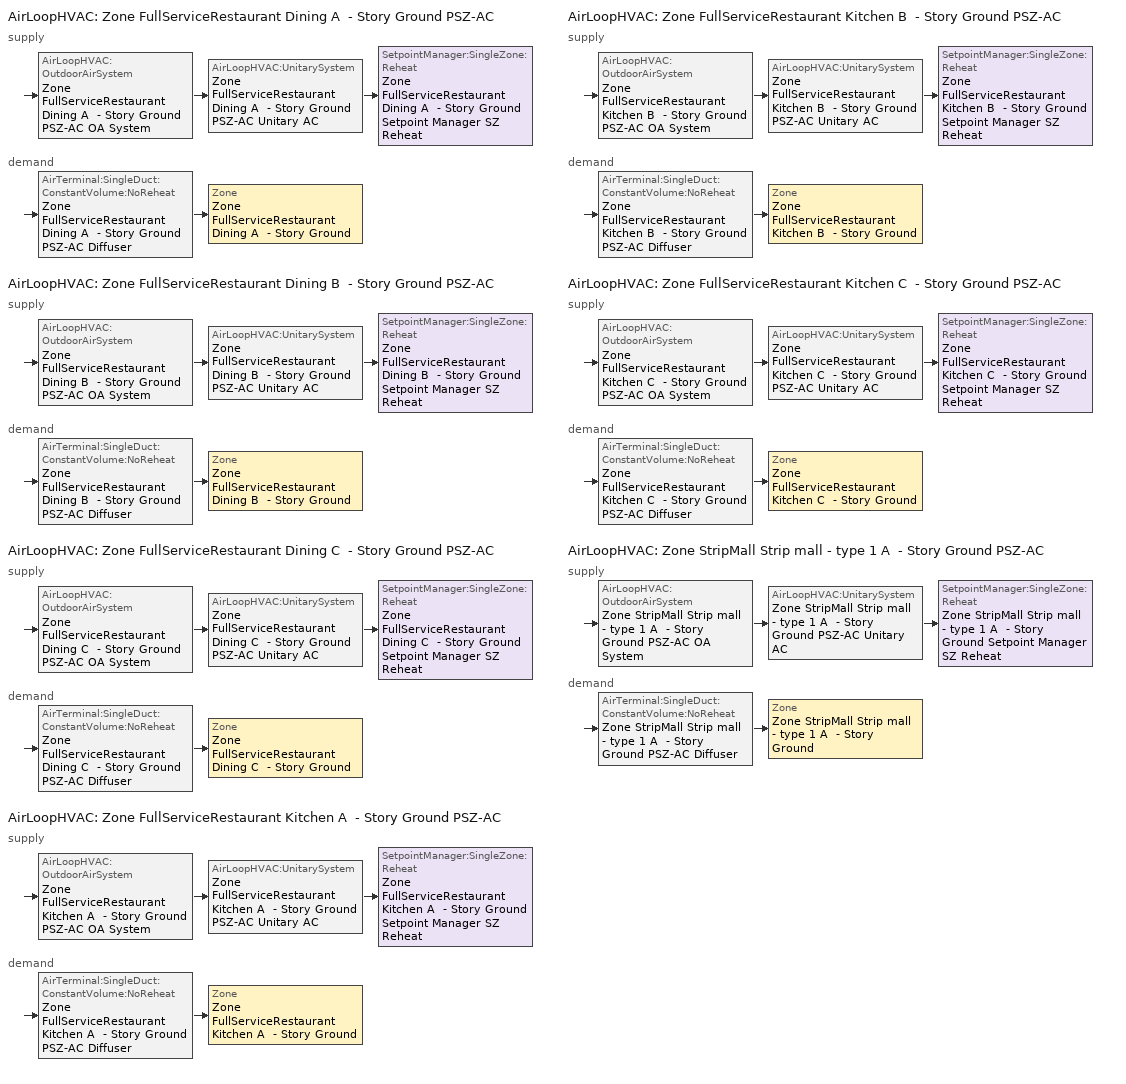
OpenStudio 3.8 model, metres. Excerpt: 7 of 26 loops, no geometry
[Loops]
AirLoopHVAC 'Zone FullServiceRestaurant Dining A  - Story Ground PSZ-AC'
 supply: AirLoopHVAC:OutdoorAirSystem 'Zone FullServiceRestaurant Dining A  - Story Ground PSZ-AC OA System' > AirLoopHVAC:UnitarySystem 'Zone FullServiceRestaurant Dining A  - Story Ground PSZ-AC Unitary AC' > SetpointManager:SingleZone:Reheat 'Zone FullServiceRestaurant Dining A  - Story Ground Setpoint Manager SZ Reheat'
 demand: AirTerminal:SingleDuct:ConstantVolume:NoReheat 'Zone FullServiceRestaurant Dining A  - Story Ground PSZ-AC Diffuser' > Zone 'Zone FullServiceRestaurant Dining A  - Story Ground'
AirLoopHVAC 'Zone FullServiceRestaurant Dining B  - Story Ground PSZ-AC'
 supply: AirLoopHVAC:OutdoorAirSystem 'Zone FullServiceRestaurant Dining B  - Story Ground PSZ-AC OA System' > AirLoopHVAC:UnitarySystem 'Zone FullServiceRestaurant Dining B  - Story Ground PSZ-AC Unitary AC' > SetpointManager:SingleZone:Reheat 'Zone FullServiceRestaurant Dining B  - Story Ground Setpoint Manager SZ Reheat'
 demand: AirTerminal:SingleDuct:ConstantVolume:NoReheat 'Zone FullServiceRestaurant Dining B  - Story Ground PSZ-AC Diffuser' > Zone 'Zone FullServiceRestaurant Dining B  - Story Ground'
AirLoopHVAC 'Zone FullServiceRestaurant Dining C  - Story Ground PSZ-AC'
 supply: AirLoopHVAC:OutdoorAirSystem 'Zone FullServiceRestaurant Dining C  - Story Ground PSZ-AC OA System' > AirLoopHVAC:UnitarySystem 'Zone FullServiceRestaurant Dining C  - Story Ground PSZ-AC Unitary AC' > SetpointManager:SingleZone:Reheat 'Zone FullServiceRestaurant Dining C  - Story Ground Setpoint Manager SZ Reheat'
 demand: AirTerminal:SingleDuct:ConstantVolume:NoReheat 'Zone FullServiceRestaurant Dining C  - Story Ground PSZ-AC Diffuser' > Zone 'Zone FullServiceRestaurant Dining C  - Story Ground'
AirLoopHVAC 'Zone FullServiceRestaurant Kitchen A  - Story Ground PSZ-AC'
 supply: AirLoopHVAC:OutdoorAirSystem 'Zone FullServiceRestaurant Kitchen A  - Story Ground PSZ-AC OA System' > AirLoopHVAC:UnitarySystem 'Zone FullServiceRestaurant Kitchen A  - Story Ground PSZ-AC Unitary AC' > SetpointManager:SingleZone:Reheat 'Zone FullServiceRestaurant Kitchen A  - Story Ground Setpoint Manager SZ Reheat'
 demand: AirTerminal:SingleDuct:ConstantVolume:NoReheat 'Zone FullServiceRestaurant Kitchen A  - Story Ground PSZ-AC Diffuser' > Zone 'Zone FullServiceRestaurant Kitchen A  - Story Ground'
AirLoopHVAC 'Zone FullServiceRestaurant Kitchen B  - Story Ground PSZ-AC'
 supply: AirLoopHVAC:OutdoorAirSystem 'Zone FullServiceRestaurant Kitchen B  - Story Ground PSZ-AC OA System' > AirLoopHVAC:UnitarySystem 'Zone FullServiceRestaurant Kitchen B  - Story Ground PSZ-AC Unitary AC' > SetpointManager:SingleZone:Reheat 'Zone FullServiceRestaurant Kitchen B  - Story Ground Setpoint Manager SZ Reheat'
 demand: AirTerminal:SingleDuct:ConstantVolume:NoReheat 'Zone FullServiceRestaurant Kitchen B  - Story Ground PSZ-AC Diffuser' > Zone 'Zone FullServiceRestaurant Kitchen B  - Story Ground'
AirLoopHVAC 'Zone FullServiceRestaurant Kitchen C  - Story Ground PSZ-AC'
 supply: AirLoopHVAC:OutdoorAirSystem 'Zone FullServiceRestaurant Kitchen C  - Story Ground PSZ-AC OA System' > AirLoopHVAC:UnitarySystem 'Zone FullServiceRestaurant Kitchen C  - Story Ground PSZ-AC Unitary AC' > SetpointManager:SingleZone:Reheat 'Zone FullServiceRestaurant Kitchen C  - Story Ground Setpoint Manager SZ Reheat'
 demand: AirTerminal:SingleDuct:ConstantVolume:NoReheat 'Zone FullServiceRestaurant Kitchen C  - Story Ground PSZ-AC Diffuser' > Zone 'Zone FullServiceRestaurant Kitchen C  - Story Ground'
AirLoopHVAC 'Zone StripMall Strip mall - type 1 A  - Story Ground PSZ-AC'
 supply: AirLoopHVAC:OutdoorAirSystem 'Zone StripMall Strip mall - type 1 A  - Story Ground PSZ-AC OA System' > AirLoopHVAC:UnitarySystem 'Zone StripMall Strip mall - type 1 A  - Story Ground PSZ-AC Unitary AC' > SetpointManager:SingleZone:Reheat 'Zone StripMall Strip mall - type 1 A  - Story Ground Setpoint Manager SZ Reheat'
 demand: AirTerminal:SingleDuct:ConstantVolume:NoReheat 'Zone StripMall Strip mall - type 1 A  - Story Ground PSZ-AC Diffuser' > Zone 'Zone StripMall Strip mall - type 1 A  - Story Ground'
[Sizing:Zone] Zone Cooling Design Supply Air Temperature Input Method=SupplyAirTemperature; Zone Cooling Design Supply Air Temperature {C}=12.7778; Zone Cooling Design Supply Air Temperature Difference {deltaC}=11.11; Zone Heating Design Supply Air Temperature Input Method=SupplyAirTemperature; Zone Heating Design Supply Air Temperature {C}=50; Zone Heating Design Supply Air Temperature Difference {deltaC}=11.11; Zone Cooling Design Supply Air Humidity Ratio {kg-H2O/kg-air}=0.0085; Zone Heating Design Supply Air Humidity Ratio {kg-H2O/kg-air}=0.008; Cooling Design Air Flow Method=DesignDay; Heating Design Air Flow Method=DesignDay; Account for Dedicated Outdoor Air System=No; Dedicated Outdoor Air System Control Strategy=NeutralSupplyAir; Dedicated Outdoor Air Low Setpoint Temperature for Design {C}=autosize; Dedicated Outdoor Air High Setpoint Temperature for Design {C}=autosize; Zone Load Sizing Method=Sensible Load Only No Latent Load; Zone Latent Cooling Design Supply Air Humidity Ratio Input Method=HumidityRatioDifference; Zone Cooling Design Supply Air Humidity Ratio Difference {kgWater/kgDryAir}=0.005; Zone Latent Heating Design Supply Air Humidity Ratio Input Method=HumidityRatioDifference; Zone Humidification Design Supply Air Humidity Ratio Difference {kgWater/kgDryAir}=0.005
Zone FullServiceRestaurant Kitchen A  - Story Ground; Zone FullServiceRestaurant Kitchen B  - Story Ground; Zone FullServiceRestaurant Kitchen C  - Story Ground; Zone FullServiceRestaurant Dining A  - Story Ground; Zone FullServiceRestaurant Dining B  - Story Ground; Zone FullServiceRestaurant Dining C  - Story Ground; Zone StripMall Strip mall - type 1 A  - Story Ground
[Zone equipment]
Zone FullServiceRestaurant Kitchen A  - Story Ground: Zone FullServiceRestaurant Kitchen A  - Story Ground Exhaust Fan, Zone FullServiceRestaurant Kitchen A  - Story Ground PSZ-AC Diffuser
Zone FullServiceRestaurant Kitchen B  - Story Ground: Zone FullServiceRestaurant Kitchen B  - Story Ground Exhaust Fan, Zone FullServiceRestaurant Kitchen B  - Story Ground PSZ-AC Diffuser
Zone FullServiceRestaurant Kitchen C  - Story Ground: Zone FullServiceRestaurant Kitchen C  - Story Ground Exhaust Fan, Zone FullServiceRestaurant Kitchen C  - Story Ground PSZ-AC Diffuser
Zone FullServiceRestaurant Dining A  - Story Ground: Zone FullServiceRestaurant Kitchen A  - Story Ground Transfer Air Source, Zone FullServiceRestaurant Dining A  - Story Ground PSZ-AC Diffuser
Zone FullServiceRestaurant Dining B  - Story Ground: Zone FullServiceRestaurant Kitchen B  - Story Ground Transfer Air Source, Zone FullServiceRestaurant Dining B  - Story Ground PSZ-AC Diffuser
Zone FullServiceRestaurant Dining C  - Story Ground: Zone FullServiceRestaurant Kitchen C  - Story Ground Transfer Air Source, Zone FullServiceRestaurant Dining C  - Story Ground PSZ-AC Diffuser
Zone StripMall Strip mall - type 1 A  - Story Ground: Zone StripMall Strip mall - type 1 A  - Story Ground PSZ-AC Diffuser
[Fan:ZoneExhaust] Availability Schedule=RestaurantSitDown Kitchen_Exhaust_SCH; Fan Total Efficiency=0.0273754; Pressure Rise {Pa}=124.544; System Availability Manager Coupling Mode=Decoupled
Name | Maximum Flow Rate {m3/s} | Flow Fraction Schedule | Balanced Exhaust Fraction Schedule
Zone FullServiceRestaurant Kitchen A  - Story Ground Exhaust Fan; Zone FullServiceRestaurant Kitchen C  - Story Ground Exhaust Fan | 0.104714 | RestaurantSitDown Kitchen_Exhaust_SCH | RestaurantSitDown Kitchen Exhaust Fan Balanced Exhaust Fraction Schedule
Zone FullServiceRestaurant Kitchen A  - Story Ground Transfer Air Source; Zone FullServiceRestaurant Kitchen C  - Story Ground Transfer Air Source | 0.0977721
Zone FullServiceRestaurant Kitchen B  - Story Ground Exhaust Fan | 1.14242 | RestaurantSitDown Kitchen_Exhaust_SCH | RestaurantSitDown Kitchen Exhaust Fan Balanced Exhaust Fraction Schedule
Zone FullServiceRestaurant Kitchen B  - Story Ground Transfer Air Source | 1.06669
[EnergyManagementSystem:Program]
ZoneStripMallStripmalltype2BStoryGroundPSZACOptimumStartProg0: IF DaylightSavings==0 && DayOfWeek>1 && Hour==5 && OAT_2<23.9 && OAT_2>1.7; SET ZoneStripMallStripmalltype2BStoryGroundPSZACClgSch0 = 29.4; SET ZoneStripMallStripmalltype2BStoryGroundPSZACHtgSch0 = 15.6; ELSEIF DaylightSavings==0 && DayOfWeek==1 && Hour==7 && OAT_2<23.9 && OAT_2>1.7; SET ZoneStripMallStripmalltype2BStoryGroundPSZACClgSch0 = 29.4; SET ZoneStripMallStripmalltype2BStoryGroundPSZACHtgSch0 = 15.6; ELSEIF DaylightSavings==1 && DayOfWeek>1 && Hour==4 && OAT_2<23.9 && OAT_2>1.7; SET ZoneStripMallStripmalltype2BStoryGroundPSZACClgSch0 = 29.4; SET ZoneStripMallStripmalltype2BStoryGroundPSZACHtgSch0 = 15.6; ELSEIF DaylightSavings==1 && DayOfWeek==1 && Hour==6 && OAT_2<23.9 && OAT_2>1.7; SET ZoneStripMallStripmalltype2BStoryGroundPSZACClgSch0 = 29.4; SET ZoneStripMallStripmalltype2BStoryGroundPSZACHtgSch0 = 15.6; ELSE; SET ZoneStripMallStripmalltype2BStoryGroundPSZACClgSch0 = NULL; SET ZoneStripMallStripmalltype2BStoryGroundPSZACHtgSch0 = NULL; ENDIF
[AirLoopHVAC] Design Return Air Flow Fraction of Supply Air Flow=1
Name | Availability Schedule | Design Supply Air Flow Rate {m3/s}
Zone FullServiceRestaurant Dining A  - Story Ground PSZ-AC | Zone FullServiceRestaurant Dining A  - Story Ground PSZ-AC Occ Sch | 1.97392
Zone FullServiceRestaurant Dining B  - Story Ground PSZ-AC | Zone FullServiceRestaurant Dining B  - Story Ground PSZ-AC Occ Sch | 8.92711
Zone FullServiceRestaurant Dining C  - Story Ground PSZ-AC | Zone FullServiceRestaurant Dining C  - Story Ground PSZ-AC Occ Sch | 1.50777
Zone FullServiceRestaurant Kitchen A  - Story Ground PSZ-AC | Zone FullServiceRestaurant Kitchen A  - Story Ground PSZ-AC Occ Sch | 1.62762
Zone FullServiceRestaurant Kitchen B  - Story Ground PSZ-AC | Zone FullServiceRestaurant Kitchen B  - Story Ground PSZ-AC Occ Sch | 3.17138
Zone FullServiceRestaurant Kitchen C  - Story Ground PSZ-AC | Zone FullServiceRestaurant Kitchen C  - Story Ground PSZ-AC Occ Sch | 1.39937
Zone StripMall Strip mall - type 1 A  - Story Ground PSZ-AC | Zone StripMall Strip mall - type 1 A  - Story Ground PSZ-AC Occ Sch | 1.99268
[Sizing:System] Type of Load to Size On=Sensible; Central Heating Maximum System Air Flow Ratio=1; Preheat Design Temperature {C}=7.22222; Preheat Design Humidity Ratio {kg-H2O/kg-Air}=0.008; Precool Design Temperature {C}=12.7778; Precool Design Humidity Ratio {kg-H2O/kg-Air}=0.008; Central Cooling Design Supply Air Temperature {C}=12.7778; Central Heating Design Supply Air Temperature {C}=50; Sizing Option=Coincident; 100% Outdoor Air in Cooling=No; 100% Outdoor Air in Heating=No; Central Cooling Design Supply Air Humidity Ratio {kg-H2O/kg-Air}=0.0085; Central Heating Design Supply Air Humidity Ratio {kg-H2O/kg-Air}=0.008; Cooling Design Air Flow Method=DesignDay; Heating Design Air Flow Method=DesignDay; System Outdoor Air Method=ZoneSum; Zone Maximum Outdoor Air Fraction=1; Cooling Supply Air Flow Rate Per Floor Area {m3/s-m2}=0.00996765; Cooling Fraction of Autosized Cooling Supply Air Flow Rate=1; Cooling Supply Air Flow Rate Per Unit Cooling Capacity {m3/s-W}=3.94755e-05; Heating Supply Air Flow Rate Per Floor Area {m3/s-m2}=0.00996765; Heating Fraction of Autosized Heating Supply Air Flow Rate=1; Heating Fraction of Autosized Cooling Supply Air Flow Rate=1; Heating Supply Air Flow Rate Per Unit Heating Capacity {m3/s-W}=3.15882e-05; Cooling Design Capacity Method=CoolingDesignCapacity; Cooling Design Capacity Per Floor Area {W/m2}=234.7; Fraction of Autosized Cooling Design Capacity=1; Heating Design Capacity Method=HeatingDesignCapacity; Heating Design Capacity Per Floor Area {W/m2}=157; Fraction of Autosized Heating Design Capacity=1; Central Cooling Capacity Control Method=OnOff; Occupant Diversity=1
Name | Design Outdoor Air Flow Rate {m3/s} | Cooling Design Capacity {W} | Heating Design Capacity {W}
Zone FullServiceRestaurant Dining A  - Story Ground PSZ-AC | 1.97392 | 28728.39 | 47172.32
Zone FullServiceRestaurant Dining B  - Story Ground PSZ-AC | 8.92711 | 189520 | 514647
Zone FullServiceRestaurant Dining C  - Story Ground PSZ-AC | 1.50777 | 21533.36 | 47172.32
Zone FullServiceRestaurant Kitchen A  - Story Ground PSZ-AC | 1.62762 | 17891.38 | 8202.56
Zone FullServiceRestaurant Kitchen B  - Story Ground PSZ-AC | 3.17138 | 40570.29 | 67716.32
Zone FullServiceRestaurant Kitchen C  - Story Ground PSZ-AC | 1.39937 | 14702.09 | 8241.3
Zone StripMall Strip mall - type 1 A  - Story Ground PSZ-AC | 1.99268 | 23168.06 | 22720.27
[SetpointManager:SingleZone:Reheat] Minimum Supply Air Temperature {C}=12.7778; Maximum Supply Air Temperature {C}=50
Name | Control Zone | Setpoint Node or NodeList
Zone FullServiceRestaurant Dining A  - Story Ground Setpoint Manager SZ Reheat | Zone FullServiceRestaurant Dining A  - Story Ground | Zone FullServiceRestaurant Dining A  - Story Ground PSZ-AC Supply Outlet Node
Zone FullServiceRestaurant Dining B  - Story Ground Setpoint Manager SZ Reheat | Zone FullServiceRestaurant Dining B  - Story Ground | Zone FullServiceRestaurant Dining B  - Story Ground PSZ-AC Supply Outlet Node
Zone FullServiceRestaurant Dining C  - Story Ground Setpoint Manager SZ Reheat | Zone FullServiceRestaurant Dining C  - Story Ground | Zone FullServiceRestaurant Dining C  - Story Ground PSZ-AC Supply Outlet Node
Zone FullServiceRestaurant Kitchen A  - Story Ground Setpoint Manager SZ Reheat | Zone FullServiceRestaurant Kitchen A  - Story Ground | Zone FullServiceRestaurant Kitchen A  - Story Ground PSZ-AC Supply Outlet Node
Zone FullServiceRestaurant Kitchen B  - Story Ground Setpoint Manager SZ Reheat | Zone FullServiceRestaurant Kitchen B  - Story Ground | Zone FullServiceRestaurant Kitchen B  - Story Ground PSZ-AC Supply Outlet Node
Zone FullServiceRestaurant Kitchen C  - Story Ground Setpoint Manager SZ Reheat | Zone FullServiceRestaurant Kitchen C  - Story Ground | Zone FullServiceRestaurant Kitchen C  - Story Ground PSZ-AC Supply Outlet Node
Zone StripMall Strip mall - type 1 A  - Story Ground Setpoint Manager SZ Reheat | Zone StripMall Strip mall - type 1 A  - Story Ground | Zone StripMall Strip mall - type 1 A  - Story Ground PSZ-AC Supply Outlet Node
[Coil:Heating:Gas] Availability Schedule=Always On Discrete; Gas Burner Efficiency=0.8; On Cycle Parasitic Electric Load {W}=0; Off Cycle Parasitic Gas Load {W}=0
Name | Nominal Capacity {W}
Zone FullServiceRestaurant Dining A  - Story Ground PSZ-AC Gas Htg Coil 259kBtu/hr 0.8 Thermal Eff | 94714.8
Zone FullServiceRestaurant Dining B  - Story Ground PSZ-AC Gas Htg Coil 2114kBtu/hr 0.8 Thermal Eff | 592519
Zone FullServiceRestaurant Dining C  - Story Ground PSZ-AC Gas Htg Coil 224kBtu/hr 0.8 Thermal Eff | 79320.2
Zone FullServiceRestaurant Kitchen A  - Story Ground PSZ-AC Gas Htg Coil 77kBtu/hr 0.8 Thermal Eff | 57636.9
Zone FullServiceRestaurant Kitchen B  - Story Ground PSZ-AC Gas Htg Coil 595kBtu/hr 0.8 Thermal Eff | 147117
Zone FullServiceRestaurant Kitchen C  - Story Ground PSZ-AC Gas Htg Coil 64kBtu/hr 0.8 Thermal Eff | 50099.1
Zone StripMall Strip mall - type 1 A  - Story Ground PSZ-AC Gas Htg Coil 223kBtu/hr 0.8 Thermal Eff | 74890.5
[Coil:Heating:Electric] Availability Schedule=Always Off Discrete; Efficiency=1; Nominal Capacity {W}=0
Zone FullServiceRestaurant Dining A  - Story Ground PSZ-AC No Heat; Zone FullServiceRestaurant Dining B  - Story Ground PSZ-AC No Heat; Zone FullServiceRestaurant Dining C  - Story Ground PSZ-AC No Heat; Zone FullServiceRestaurant Kitchen A  - Story Ground PSZ-AC No Heat; Zone FullServiceRestaurant Kitchen B  - Story Ground PSZ-AC No Heat; Zone FullServiceRestaurant Kitchen C  - Story Ground PSZ-AC No Heat; Zone StripMall Strip mall - type 1 A  - Story Ground PSZ-AC No Heat
[Coil:Cooling:DX:SingleSpeed] Availability Schedule=Always On Discrete; Rated Evaporator Fan Power Per Volume Flow Rate 2017 {W/(m3/s)}=773.3; Rated Evaporator Fan Power Per Volume Flow Rate 2023 {W/(m3/s)}=934.4; Total Cooling Capacity Function of Temperature Curve=CoilClgDXQRatio_fTwbToadbSI; Total Cooling Capacity Function of Flow Fraction Curve=CoilClgDXSnglQRatio_fCFMRatio; Energy Input Ratio Function of Temperature Curve=CoilClgDXEIRRatio_fTwbToadbSI; Energy Input Ratio Function of Flow Fraction Curve=CoilClgDXSnglEIRRatio_fCFMRatio; Part Load Fraction Correlation Curve=CoilClgDXEIRRatio_fQFrac; Minimum Outdoor Dry-Bulb Temperature for Compressor Operation {C}=-25; Nominal Time for Condensate Removal to Begin {s}=0; Ratio of Initial Moisture Evaporation Rate and Steady State Latent Capacity=0; Maximum Cycling Rate {cycles/hr}=0; Latent Capacity Time Constant {s}=0; Condenser Type=AirCooled; Evaporative Condenser Effectiveness=0.9; Evaporative Condenser Air Flow Rate {m3/s}=autosize; Evaporative Condenser Pump Rated Power Consumption {W}=autosize; Crankcase Heater Capacity {W}=0; Maximum Outdoor Dry-Bulb Temperature for Crankcase Heater Operation {C}=10; Basin Heater Capacity {W/K}=0; Basin Heater Setpoint Temperature {C}=2
Name | Rated Total Cooling Capacity {W} | Rated Sensible Heat Ratio | Rated COP {W/W} | Rated Air Flow Rate {m3/s}
Zone FullServiceRestaurant Dining A  - Story Ground PSZ-AC 1spd DX AC Clg Coil 102kBtu/hr 9.63EER 104kBtu/hr 10.1EER | 35521.9 | 0.800193 | 3.49917 | 1.97392
Zone FullServiceRestaurant Dining B  - Story Ground PSZ-AC 1spd DX AC Clg Coil 772kBtu/hr 8.63EER 809kBtu/hr 9.0EER | 221681 | 0.701083 | 3.13293 | 8.92711
Zone FullServiceRestaurant Dining C  - Story Ground PSZ-AC 1spd DX AC Clg Coil 87kBtu/hr 9.63EER 89kBtu/hr 10.1EER | 31801.5 | 0.755549 | 3.49917 | 1.50777
Zone FullServiceRestaurant Kitchen A  - Story Ground PSZ-AC 1spd DX AC Clg Coil 41kBtu/hr 11.06SEER 41kBtu/hr 13.0SEER | 28145.9 | 0.80094 | 3.91157 | 1.62762
Zone FullServiceRestaurant Kitchen B  - Story Ground PSZ-AC 1spd DX AC Clg Coil 319kBtu/hr 8.92EER 354kBtu/hr 9.3EER | 63409.5 | 0.776387 | 3.23281 | 3.17138
Zone FullServiceRestaurant Kitchen C  - Story Ground PSZ-AC 1spd DX AC Clg Coil 35kBtu/hr 11.06SEER 35kBtu/hr 13.0SEER | 25710.2 | 0.800252 | 3.91157 | 1.39937
Zone StripMall Strip mall - type 1 A  - Story Ground PSZ-AC 1spd DX AC Clg Coil 100kBtu/hr 9.63EER 103kBtu/hr 10.1EER | 32986 | 0.800655 | 3.49917 | 1.99268
[Fan:OnOff] Availability Schedule=Always On Discrete; Motor In Airstream Fraction=1
Name | Fan Total Efficiency | Pressure Rise {Pa} | Maximum Flow Rate {m3/s} | Motor Efficiency | Fan Power Ratio Function of Speed Ratio Curve | Fan Efficiency Ratio Function of Speed Ratio Curve
Zone FullServiceRestaurant Dining A  - Story Ground PSZ-AC Fan | 0.546 | 622.722 | 1.97392 | 0.84 | Fan On Off Power Curve | Fan On Off Efficiency Curve
Zone FullServiceRestaurant Dining B  - Story Ground PSZ-AC Fan | 0.6006 | 1110.94 | 8.92711 | 0.924 | Fan On Off Power Curve 1 | Fan On Off Efficiency Curve 1
Zone FullServiceRestaurant Dining C  - Story Ground PSZ-AC Fan | 0.546 | 622.722 | 1.50777 | 0.84 | Fan On Off Power Curve 2 | Fan On Off Efficiency Curve 2
Zone FullServiceRestaurant Kitchen A  - Story Ground PSZ-AC Fan | 0.53625 | 622.722 | 1.62762 | 0.825 | Fan On Off Power Curve 3 | Fan On Off Efficiency Curve 3
Zone FullServiceRestaurant Kitchen B  - Story Ground PSZ-AC Fan | 0.58175 | 1110.94 | 3.17138 | 0.895 | Fan On Off Power Curve 4 | Fan On Off Efficiency Curve 4
Zone FullServiceRestaurant Kitchen C  - Story Ground PSZ-AC Fan | 0.53625 | 622.722 | 1.39937 | 0.825 | Fan On Off Power Curve 5 | Fan On Off Efficiency Curve 5
Zone StripMall Strip mall - type 1 A  - Story Ground PSZ-AC Fan | 0.56875 | 622.722 | 1.99268 | 0.875 | Fan On Off Power Curve 6 | Fan On Off Efficiency Curve 6
[AirLoopHVAC:UnitarySystem] Control Type=Load; Dehumidification Control Type=None; Availability Schedule=Always On Discrete; Fan Placement=DrawThrough; DX Heating Coil Sizing Ratio=1; Use DOAS DX Cooling Coil=No; DOAS DX Cooling Coil Leaving Minimum Air Temperature {C}=2; Latent Load Control=SensibleOnlyLoadControl; Supply Air Flow Rate Method During Cooling Operation=SupplyAirFlowRate; Supply Air Flow Rate Method During Heating Operation=SupplyAirFlowRate; Supply Air Flow Rate Method When No Cooling or Heating is Required=None; No Load Supply Air Flow Rate Control Set To Low Speed=Yes; Maximum Supply Air Temperature {C}=50; Maximum Outdoor Dry-Bulb Temperature for Supplemental Heater Operation {C}=21; Ancilliary On-Cycle Electric Power {W}=0; Ancilliary Off-Cycle Electric Power {W}=0
Name | Controlling Zone or Thermostat Location | Supply Fan | Supply Air Fan Operating Mode Schedule | Heating Coil | Cooling Coil | Supplemental Heating Coil | Supply Air Flow Rate During Cooling Operation {m3/s} | Supply Air Flow Rate During Heating Operation {m3/s}
Zone FullServiceRestaurant Dining A  - Story Ground PSZ-AC Unitary AC | Zone FullServiceRestaurant Dining A  - Story Ground | Zone FullServiceRestaurant Dining A  - Story Ground PSZ-AC Fan | Zone FullServiceRestaurant Dining A  - Story Ground PSZ-AC_night_fancycle_schedule | Zone FullServiceRestaurant Dining A  - Story Ground PSZ-AC Gas Htg Coil 259kBtu/hr 0.8 Thermal Eff | Zone FullServiceRestaurant Dining A  - Story Ground PSZ-AC 1spd DX AC Clg Coil 102kBtu/hr 9.63EER 104kBtu/hr 10.1EER | Zone FullServiceRestaurant Dining A  - Story Ground PSZ-AC No Heat | 1.97392 | 1.97392
Zone FullServiceRestaurant Dining B  - Story Ground PSZ-AC Unitary AC | Zone FullServiceRestaurant Dining B  - Story Ground | Zone FullServiceRestaurant Dining B  - Story Ground PSZ-AC Fan | Zone FullServiceRestaurant Dining B  - Story Ground PSZ-AC_night_fancycle_schedule | Zone FullServiceRestaurant Dining B  - Story Ground PSZ-AC Gas Htg Coil 2114kBtu/hr 0.8 Thermal Eff | Zone FullServiceRestaurant Dining B  - Story Ground PSZ-AC 1spd DX AC Clg Coil 772kBtu/hr 8.63EER 809kBtu/hr 9.0EER | Zone FullServiceRestaurant Dining B  - Story Ground PSZ-AC No Heat | 8.92711 | 8.18765
Zone FullServiceRestaurant Dining C  - Story Ground PSZ-AC Unitary AC | Zone FullServiceRestaurant Dining C  - Story Ground | Zone FullServiceRestaurant Dining C  - Story Ground PSZ-AC Fan | Zone FullServiceRestaurant Dining C  - Story Ground PSZ-AC_night_fancycle_schedule | Zone FullServiceRestaurant Dining C  - Story Ground PSZ-AC Gas Htg Coil 224kBtu/hr 0.8 Thermal Eff | Zone FullServiceRestaurant Dining C  - Story Ground PSZ-AC 1spd DX AC Clg Coil 87kBtu/hr 9.63EER 89kBtu/hr 10.1EER | Zone FullServiceRestaurant Dining C  - Story Ground PSZ-AC No Heat | 1.50777 | 1.50777
Zone FullServiceRestaurant Kitchen A  - Story Ground PSZ-AC Unitary AC | Zone FullServiceRestaurant Kitchen A  - Story Ground | Zone FullServiceRestaurant Kitchen A  - Story Ground PSZ-AC Fan | Zone FullServiceRestaurant Kitchen A  - Story Ground PSZ-AC_night_fancycle_schedule | Zone FullServiceRestaurant Kitchen A  - Story Ground PSZ-AC Gas Htg Coil 77kBtu/hr 0.8 Thermal Eff | Zone FullServiceRestaurant Kitchen A  - Story Ground PSZ-AC 1spd DX AC Clg Coil 41kBtu/hr 11.06SEER 41kBtu/hr 13.0SEER | Zone FullServiceRestaurant Kitchen A  - Story Ground PSZ-AC No Heat | 1.62762 | 1.62762
Zone FullServiceRestaurant Kitchen B  - Story Ground PSZ-AC Unitary AC | Zone FullServiceRestaurant Kitchen B  - Story Ground | Zone FullServiceRestaurant Kitchen B  - Story Ground PSZ-AC Fan | Zone FullServiceRestaurant Kitchen B  - Story Ground PSZ-AC_night_fancycle_schedule | Zone FullServiceRestaurant Kitchen B  - Story Ground PSZ-AC Gas Htg Coil 595kBtu/hr 0.8 Thermal Eff | Zone FullServiceRestaurant Kitchen B  - Story Ground PSZ-AC 1spd DX AC Clg Coil 319kBtu/hr 8.92EER 354kBtu/hr 9.3EER | Zone FullServiceRestaurant Kitchen B  - Story Ground PSZ-AC No Heat | 3.17138 | 3.17138
Zone FullServiceRestaurant Kitchen C  - Story Ground PSZ-AC Unitary AC | Zone FullServiceRestaurant Kitchen C  - Story Ground | Zone FullServiceRestaurant Kitchen C  - Story Ground PSZ-AC Fan | Zone FullServiceRestaurant Kitchen C  - Story Ground PSZ-AC_night_fancycle_schedule | Zone FullServiceRestaurant Kitchen C  - Story Ground PSZ-AC Gas Htg Coil 64kBtu/hr 0.8 Thermal Eff | Zone FullServiceRestaurant Kitchen C  - Story Ground PSZ-AC 1spd DX AC Clg Coil 35kBtu/hr 11.06SEER 35kBtu/hr 13.0SEER | Zone FullServiceRestaurant Kitchen C  - Story Ground PSZ-AC No Heat | 1.39937 | 1.39937
Zone StripMall Strip mall - type 1 A  - Story Ground PSZ-AC Unitary AC | Zone StripMall Strip mall - type 1 A  - Story Ground | Zone StripMall Strip mall - type 1 A  - Story Ground PSZ-AC Fan | Zone StripMall Strip mall - type 1 A  - Story Ground PSZ-AC_night_fancycle_schedule | Zone StripMall Strip mall - type 1 A  - Story Ground PSZ-AC Gas Htg Coil 223kBtu/hr 0.8 Thermal Eff | Zone StripMall Strip mall - type 1 A  - Story Ground PSZ-AC 1spd DX AC Clg Coil 100kBtu/hr 9.63EER 103kBtu/hr 10.1EER | Zone StripMall Strip mall - type 1 A  - Story Ground PSZ-AC No Heat | 1.99268 | 1.99268
[Controller:OutdoorAir] Economizer Control Action Type=ModulateFlow; Lockout Type=LockoutWithCompressor; Minimum Limit Type=FixedMinimum; High Humidity Control=No; Heat Recovery Bypass Control Type=BypassWhenWithinEconomizerLimits; Economizer Operation Staging=InterlockedWithMechanicalCooling
Name | Minimum Outdoor Air Flow Rate {m3/s} | Maximum Outdoor Air Flow Rate {m3/s} | Economizer Control Type | Economizer Maximum Limit Dry-Bulb Temperature {C} | Minimum Outdoor Air Schedule | Minimum Fraction of Outdoor Air Schedule | Maximum Fraction of Outdoor Air Schedule | Controller Mechanical Ventilation | Economizer Maximum Limit Enthalpy {J/kg}
Zone FullServiceRestaurant Dining A  - Story Ground PSZ-AC OA System Controller | 0.534342 | 1.97392 | FixedDryBulb | 23.8889 | Zone FullServiceRestaurant Dining A  - Story Ground PSZ-AC_night_ventcycle_schedule | FRAC_OA_MIN_ems_Zone_FullServiceRestaurant_Dining_A____Story_Ground_PSZ_AC_OA_System_Controller | FRAC_OA_MAX_ems_Zone_FullServiceRestaurant_Dining_A____Story_Ground_PSZ_AC_OA_System_Controller | Controller Mechanical Ventilation 1
Zone FullServiceRestaurant Dining B  - Story Ground PSZ-AC OA System Controller | 0 | 8.92711 | FixedDryBulb | 23.8889 | Zone FullServiceRestaurant Dining B  - Story Ground PSZ-AC_night_ventcycle_schedule | FRAC_OA_MIN_ems_Zone_FullServiceRestaurant_Dining_B____Story_Ground_PSZ_AC_OA_System_Controller | FRAC_OA_MAX_ems_Zone_FullServiceRestaurant_Dining_B____Story_Ground_PSZ_AC_OA_System_Controller | Controller Mechanical Ventilation 2
Zone FullServiceRestaurant Dining C  - Story Ground PSZ-AC OA System Controller | 0.534342 | 1.50777 | FixedDryBulb | 23.8889 | Zone FullServiceRestaurant Dining C  - Story Ground PSZ-AC_night_ventcycle_schedule | FRAC_OA_MIN_ems_Zone_FullServiceRestaurant_Dining_C____Story_Ground_PSZ_AC_OA_System_Controller | FRAC_OA_MAX_ems_Zone_FullServiceRestaurant_Dining_C____Story_Ground_PSZ_AC_OA_System_Controller | Controller Mechanical Ventilation 3
Zone FullServiceRestaurant Kitchen A  - Story Ground PSZ-AC OA System Controller | 0.0703077 | 1.62762 | NoEconomizer | 28 | Zone FullServiceRestaurant Kitchen A  - Story Ground PSZ-AC_night_ventcycle_schedule |  |  | Controller Mechanical Ventilation 4 | 64000
Zone FullServiceRestaurant Kitchen B  - Story Ground PSZ-AC OA System Controller | 0.767053 | 3.17138 | FixedDryBulb | 23.8889 | Zone FullServiceRestaurant Kitchen B  - Story Ground PSZ-AC_night_ventcycle_schedule | FRAC_OA_MIN_ems_Zone_FullServiceRestaurant_Kitchen_B____Story_Ground_PSZ_AC_OA_System_Controller | FRAC_OA_MAX_ems_Zone_FullServiceRestaurant_Kitchen_B____Story_Ground_PSZ_AC_OA_System_Controller | Controller Mechanical Ventilation 5
Zone FullServiceRestaurant Kitchen C  - Story Ground PSZ-AC OA System Controller | 0.0703077 | 1.39937 | NoEconomizer | 28 | Zone FullServiceRestaurant Kitchen C  - Story Ground PSZ-AC_night_ventcycle_schedule |  |  | Controller Mechanical Ventilation 6 | 64000
Zone StripMall Strip mall - type 1 A  - Story Ground PSZ-AC OA System Controller | 0.164506 | 1.99268 | FixedDryBulb | 23.8889 | Zone StripMall Strip mall - type 1 A  - Story Ground PSZ-AC_night_ventcycle_schedule | FRAC_OA_MIN_ems_Zone_StripMall_Strip_mall___type_1_A____Story_Ground_PSZ_AC_OA_System_Controller | FRAC_OA_MAX_ems_Zone_StripMall_Strip_mall___type_1_A____Story_Ground_PSZ_AC_OA_System_Controller | Controller Mechanical Ventilation 7
[Controller:MechanicalVentilation] Availability Schedule=Always On Discrete
Name | Demand Controlled Ventilation
Controller Mechanical Ventilation 1; Controller Mechanical Ventilation 3; Controller Mechanical Ventilation 4; Controller Mechanical Ventilation 5; Controller Mechanical Ventilation 6; Controller Mechanical Ventilation 7
Controller Mechanical Ventilation 2 | Yes
[AirLoopHVAC:OutdoorAirSystem]
Name | Controller
Zone FullServiceRestaurant Dining A  - Story Ground PSZ-AC OA System | Zone FullServiceRestaurant Dining A  - Story Ground PSZ-AC OA System Controller
Zone FullServiceRestaurant Dining B  - Story Ground PSZ-AC OA System | Zone FullServiceRestaurant Dining B  - Story Ground PSZ-AC OA System Controller
Zone FullServiceRestaurant Dining C  - Story Ground PSZ-AC OA System | Zone FullServiceRestaurant Dining C  - Story Ground PSZ-AC OA System Controller
Zone FullServiceRestaurant Kitchen A  - Story Ground PSZ-AC OA System | Zone FullServiceRestaurant Kitchen A  - Story Ground PSZ-AC OA System Controller
Zone FullServiceRestaurant Kitchen B  - Story Ground PSZ-AC OA System | Zone FullServiceRestaurant Kitchen B  - Story Ground PSZ-AC OA System Controller
Zone FullServiceRestaurant Kitchen C  - Story Ground PSZ-AC OA System | Zone FullServiceRestaurant Kitchen C  - Story Ground PSZ-AC OA System Controller
Zone StripMall Strip mall - type 1 A  - Story Ground PSZ-AC OA System | Zone StripMall Strip mall - type 1 A  - Story Ground PSZ-AC OA System Controller
[AirTerminal:SingleDuct:ConstantVolume:NoReheat] Availability Schedule=Always On Discrete
Name | Maximum Air Flow Rate {m3/s}
Zone FullServiceRestaurant Dining A  - Story Ground PSZ-AC Diffuser | 1.97392
Zone FullServiceRestaurant Dining B  - Story Ground PSZ-AC Diffuser | 8.18765
Zone FullServiceRestaurant Dining C  - Story Ground PSZ-AC Diffuser | 1.50777
Zone FullServiceRestaurant Kitchen A  - Story Ground PSZ-AC Diffuser | 1.62762
Zone FullServiceRestaurant Kitchen B  - Story Ground PSZ-AC Diffuser | 3.17138
Zone FullServiceRestaurant Kitchen C  - Story Ground PSZ-AC Diffuser | 1.39937
Zone StripMall Strip mall - type 1 A  - Story Ground PSZ-AC Diffuser | 1.99268
[Schedule:Ruleset]
Name | Default Day Schedule | Summer Design Day Schedule | Winter Design Day Schedule
RestaurantSitDown Kitchen_Exhaust_SCH | RestaurantSitDown Kitchen_Exhaust_SCH Default | RestaurantSitDown Kitchen_Exhaust_SCH Summer Design Day | RestaurantSitDown Kitchen_Exhaust_SCH Winter Design Day
RestaurantSitDown Kitchen Exhaust Fan Balanced Exhaust Fraction Schedule | RestaurantSitDown Kitchen Exhaust Fan Balanced Exhaust Fraction Schedule Default | RestaurantSitDown Kitchen Exhaust Fan Balanced Exhaust Fraction Schedule Summer Design Day | RestaurantSitDown Kitchen Exhaust Fan Balanced Exhaust Fraction Schedule Winter Design Day
Zone FullServiceRestaurant Dining A  - Story Ground PSZ-AC Occ Sch | Zone FullServiceRestaurant Dining A  - Story Ground PSZ-AC Occ Sch Default | Zone FullServiceRestaurant Dining A  - Story Ground PSZ-AC Occ Sch Summer Design Day | Zone FullServiceRestaurant Dining A  - Story Ground PSZ-AC Occ Sch Winter Design Day
Zone FullServiceRestaurant Dining B  - Story Ground PSZ-AC Occ Sch | Zone FullServiceRestaurant Dining B  - Story Ground PSZ-AC Occ Sch Default | Zone FullServiceRestaurant Dining B  - Story Ground PSZ-AC Occ Sch Summer Design Day | Zone FullServiceRestaurant Dining B  - Story Ground PSZ-AC Occ Sch Winter Design Day
Zone FullServiceRestaurant Dining C  - Story Ground PSZ-AC Occ Sch | Zone FullServiceRestaurant Dining C  - Story Ground PSZ-AC Occ Sch Default | Zone FullServiceRestaurant Dining C  - Story Ground PSZ-AC Occ Sch Summer Design Day | Zone FullServiceRestaurant Dining C  - Story Ground PSZ-AC Occ Sch Winter Design Day
Zone FullServiceRestaurant Kitchen A  - Story Ground PSZ-AC Occ Sch | Zone FullServiceRestaurant Kitchen A  - Story Ground PSZ-AC Occ Sch Default | Zone FullServiceRestaurant Kitchen A  - Story Ground PSZ-AC Occ Sch Summer Design Day | Zone FullServiceRestaurant Kitchen A  - Story Ground PSZ-AC Occ Sch Winter Design Day
Zone FullServiceRestaurant Kitchen B  - Story Ground PSZ-AC Occ Sch | Zone FullServiceRestaurant Kitchen B  - Story Ground PSZ-AC Occ Sch Default | Zone FullServiceRestaurant Kitchen B  - Story Ground PSZ-AC Occ Sch Summer Design Day | Zone FullServiceRestaurant Kitchen B  - Story Ground PSZ-AC Occ Sch Winter Design Day
Zone FullServiceRestaurant Kitchen C  - Story Ground PSZ-AC Occ Sch | Zone FullServiceRestaurant Kitchen C  - Story Ground PSZ-AC Occ Sch Default | Zone FullServiceRestaurant Kitchen C  - Story Ground PSZ-AC Occ Sch Summer Design Day | Zone FullServiceRestaurant Kitchen C  - Story Ground PSZ-AC Occ Sch Winter Design Day
Zone StripMall Strip mall - type 1 A  - Story Ground PSZ-AC Occ Sch | Zone StripMall Strip mall - type 1 A  - Story Ground PSZ-AC Occ Sch Default | Zone StripMall Strip mall - type 1 A  - Story Ground PSZ-AC Occ Sch Summer Design Day | Zone StripMall Strip mall - type 1 A  - Story Ground PSZ-AC Occ Sch Winter Design Day
FRAC_OA_MAX_ems_Zone_FullServiceRestaurant_Dining_A____Story_Ground_PSZ_AC_OA_System_Controller | ZoneFullServiceRestaurantDiningAStoryGroundPSZACmaxOASchDefault
FRAC_OA_MAX_ems_Zone_FullServiceRestaurant_Dining_B____Story_Ground_PSZ_AC_OA_System_Controller | ZoneFullServiceRestaurantDiningBStoryGroundPSZACmaxOASchDefault
FRAC_OA_MAX_ems_Zone_FullServiceRestaurant_Dining_C____Story_Ground_PSZ_AC_OA_System_Controller | ZoneFullServiceRestaurantDiningCStoryGroundPSZACmaxOASchDefault
FRAC_OA_MAX_ems_Zone_StripMall_Strip_mall___type_1_A____Story_Ground_PSZ_AC_OA_System_Controller | ZoneStripMallStripmalltype1AStoryGroundPSZACmaxOASchDefault
Zone FullServiceRestaurant Dining A  - Story Ground PSZ-AC_night_fancycle_schedule | Zone FullServiceRestaurant Dining A  - Story Ground PSZ-AC Occ Sch Default 1 | Zone FullServiceRestaurant Dining A  - Story Ground PSZ-AC Occ Sch Summer Design Day 1 | Zone FullServiceRestaurant Dining A  - Story Ground PSZ-AC Occ Sch Winter Design Day 1
Zone FullServiceRestaurant Dining B  - Story Ground PSZ-AC_night_fancycle_schedule | Zone FullServiceRestaurant Dining B  - Story Ground PSZ-AC Occ Sch Default 1 | Zone FullServiceRestaurant Dining B  - Story Ground PSZ-AC Occ Sch Summer Design Day 1 | Zone FullServiceRestaurant Dining B  - Story Ground PSZ-AC Occ Sch Winter Design Day 1
Zone FullServiceRestaurant Dining C  - Story Ground PSZ-AC_night_fancycle_schedule | Zone FullServiceRestaurant Dining C  - Story Ground PSZ-AC Occ Sch Default 1 | Zone FullServiceRestaurant Dining C  - Story Ground PSZ-AC Occ Sch Summer Design Day 1 | Zone FullServiceRestaurant Dining C  - Story Ground PSZ-AC Occ Sch Winter Design Day 1
Zone FullServiceRestaurant Kitchen A  - Story Ground PSZ-AC_night_fancycle_schedule | Zone FullServiceRestaurant Kitchen A  - Story Ground PSZ-AC Occ Sch Default 1 | Zone FullServiceRestaurant Kitchen A  - Story Ground PSZ-AC Occ Sch Summer Design Day 1 | Zone FullServiceRestaurant Kitchen A  - Story Ground PSZ-AC Occ Sch Winter Design Day 1
Zone FullServiceRestaurant Kitchen B  - Story Ground PSZ-AC_night_fancycle_schedule | Zone FullServiceRestaurant Kitchen B  - Story Ground PSZ-AC Occ Sch Default 1 | Zone FullServiceRestaurant Kitchen B  - Story Ground PSZ-AC Occ Sch Summer Design Day 1 | Zone FullServiceRestaurant Kitchen B  - Story Ground PSZ-AC Occ Sch Winter Design Day 1
Zone FullServiceRestaurant Kitchen C  - Story Ground PSZ-AC_night_fancycle_schedule | Zone FullServiceRestaurant Kitchen C  - Story Ground PSZ-AC Occ Sch Default 1 | Zone FullServiceRestaurant Kitchen C  - Story Ground PSZ-AC Occ Sch Summer Design Day 1 | Zone FullServiceRestaurant Kitchen C  - Story Ground PSZ-AC Occ Sch Winter Design Day 1
Zone StripMall Strip mall - type 1 A  - Story Ground PSZ-AC_night_fancycle_schedule | Zone StripMall Strip mall - type 1 A  - Story Ground PSZ-AC Occ Sch Default 1 | Zone StripMall Strip mall - type 1 A  - Story Ground PSZ-AC Occ Sch Summer Design Day 1 | Zone StripMall Strip mall - type 1 A  - Story Ground PSZ-AC Occ Sch Winter Design Day 1
[Schedule:Day]
RestaurantSitDown Kitchen_Exhaust_SCH Default: Average, 7, 0, 0, 20, 15, 1, 24, 0, 0
RestaurantSitDown Kitchen_Exhaust_SCH Winter Design Day; RestaurantSitDown Kitchen_Exhaust_SCH Summer Design Day: 5, 0, 0, 24, 0, 1
RestaurantSitDown Kitchen_Exhaust_SCH Default|WntrDsn|SmrDsn|Sun|Wkdy Day: Average, 7, 0, 0, 21, 15, 1, 24, 0, 0
RestaurantSitDown Kitchen Exhaust Fan Balanced Exhaust Fraction Schedule Default: Average, 7, 0, 0, 21, 15, 0.93371, 24, 0, 0
RestaurantSitDown Kitchen Exhaust Fan Balanced Exhaust Fraction Schedule Winter Design Day; RestaurantSitDown Kitchen Exhaust Fan Balanced Exhaust Fraction Schedule Summer Design Day: 1, 0, 0.93371, 5, 0, 0, 24, 0, 0.93371
RestaurantSitDown Kitchen Exhaust Fan Balanced Exhaust Fraction Schedule Default|WntrDsn|SmrDsn|Sun|Wkdy Day: Average, 7, 0, 0, 22, 15, 0.93371, 24, 0, 0
Zone FullServiceRestaurant Dining A  - Story Ground PSZ-AC Occ Sch Default; Zone FullServiceRestaurant Dining B  - Story Ground PSZ-AC Occ Sch Default; Zone FullServiceRestaurant Dining C  - Story Ground PSZ-AC Occ Sch Default; Zone FullServiceRestaurant Kitchen A  - Story Ground PSZ-AC Occ Sch Default; Zone FullServiceRestaurant Kitchen B  - Story Ground PSZ-AC Occ Sch Default; Zone FullServiceRestaurant Kitchen C  - Story Ground PSZ-AC Occ Sch Default; Zone FullServiceRestaurant Dining A  - Story Ground PSZ-AC Occ Sch Default 1; Zone FullServiceRestaurant Dining B  - Story Ground PSZ-AC Occ Sch Default 1; Zone FullServiceRestaurant Dining C  - Story Ground PSZ-AC Occ Sch Default 1; Zone FullServiceRestaurant Kitchen A  - Story Ground PSZ-AC Occ Sch Default 1; Zone FullServiceRestaurant Kitchen B  - Story Ground PSZ-AC Occ Sch Default 1; Zone FullServiceRestaurant Kitchen C  - Story Ground PSZ-AC Occ Sch Default 1: 8, 30, 0, 20, 15, 1, 24, 0, 0
Zone FullServiceRestaurant Dining A  - Story Ground PSZ-AC Occ Sch Winter Design Day; Zone FullServiceRestaurant Dining A  - Story Ground PSZ-AC Occ Sch Summer Design Day; Zone FullServiceRestaurant Dining B  - Story Ground PSZ-AC Occ Sch Winter Design Day; Zone FullServiceRestaurant Dining B  - Story Ground PSZ-AC Occ Sch Summer Design Day; Zone FullServiceRestaurant Dining C  - Story Ground PSZ-AC Occ Sch Winter Design Day; Zone FullServiceRestaurant Dining C  - Story Ground PSZ-AC Occ Sch Summer Design Day; Zone FullServiceRestaurant Kitchen A  - Story Ground PSZ-AC Occ Sch Winter Design Day; Zone FullServiceRestaurant Kitchen A  - Story Ground PSZ-AC Occ Sch Summer Design Day; Zone FullServiceRestaurant Kitchen B  - Story Ground PSZ-AC Occ Sch Winter Design Day; Zone FullServiceRestaurant Kitchen B  - Story Ground PSZ-AC Occ Sch Summer Design Day; Zone FullServiceRestaurant Kitchen C  - Story Ground PSZ-AC Occ Sch Winter Design Day; Zone FullServiceRestaurant Kitchen C  - Story Ground PSZ-AC Occ Sch Summer Design Day; Zone StripMall Strip mall - type 1 A  - Story Ground PSZ-AC Occ Sch Winter Design Day; Zone StripMall Strip mall - type 1 A  - Story Ground PSZ-AC Occ Sch Summer Design Day; Zone FullServiceRestaurant Dining A  - Story Ground PSZ-AC Occ Sch Summer Design Day 1; Zone FullServiceRestaurant Dining A  - Story Ground PSZ-AC Occ Sch Winter Design Day 1; Zone FullServiceRestaurant Dining B  - Story Ground PSZ-AC Occ Sch Summer Design Day 1; Zone FullServiceRestaurant Dining B  - Story Ground PSZ-AC Occ Sch Winter Design Day 1; Zone FullServiceRestaurant Dining C  - Story Ground PSZ-AC Occ Sch Summer Design Day 1; Zone FullServiceRestaurant Dining C  - Story Ground PSZ-AC Occ Sch Winter Design Day 1; Zone FullServiceRestaurant Kitchen A  - Story Ground PSZ-AC Occ Sch Summer Design Day 1; Zone FullServiceRestaurant Kitchen A  - Story Ground PSZ-AC Occ Sch Winter Design Day 1; Zone FullServiceRestaurant Kitchen B  - Story Ground PSZ-AC Occ Sch Summer Design Day 1; Zone FullServiceRestaurant Kitchen B  - Story Ground PSZ-AC Occ Sch Winter Design Day 1; Zone FullServiceRestaurant Kitchen C  - Story Ground PSZ-AC Occ Sch Summer Design Day 1; Zone FullServiceRestaurant Kitchen C  - Story Ground PSZ-AC Occ Sch Winter Design Day 1; Zone StripMall Strip mall - type 1 A  - Story Ground PSZ-AC Occ Sch Summer Design Day 1; Zone StripMall Strip mall - type 1 A  - Story Ground PSZ-AC Occ Sch Winter Design Day 1: 24, 0, 1
Zone FullServiceRestaurant Dining A  - Story Ground PSZ-AC Occ Sch Sunday; Zone FullServiceRestaurant Dining B  - Story Ground PSZ-AC Occ Sch Sunday; Zone FullServiceRestaurant Dining C  - Story Ground PSZ-AC Occ Sch Sunday; Zone FullServiceRestaurant Kitchen A  - Story Ground PSZ-AC Occ Sch Sunday; Zone FullServiceRestaurant Kitchen B  - Story Ground PSZ-AC Occ Sch Sunday; Zone FullServiceRestaurant Kitchen C  - Story Ground PSZ-AC Occ Sch Sunday; Zone FullServiceRestaurant Dining A  - Story Ground PSZ-AC Occ Sch Sunday 1; Zone FullServiceRestaurant Dining B  - Story Ground PSZ-AC Occ Sch Sunday 1; Zone FullServiceRestaurant Dining C  - Story Ground PSZ-AC Occ Sch Sunday 1; Zone FullServiceRestaurant Kitchen A  - Story Ground PSZ-AC Occ Sch Sunday 1; Zone FullServiceRestaurant Kitchen B  - Story Ground PSZ-AC Occ Sch Sunday 1; Zone FullServiceRestaurant Kitchen C  - Story Ground PSZ-AC Occ Sch Sunday 1: 8, 30, 0, 21, 0, 1, 24, 0, 0
Zone StripMall Strip mall - type 1 A  - Story Ground PSZ-AC Occ Sch Default; Zone StripMall Strip mall - type 1 A  - Story Ground PSZ-AC Occ Sch Default 1: 9, 45, 0, 18, 11, 1, 24, 0, 0
Zone StripMall Strip mall - type 1 A  - Story Ground PSZ-AC Occ Sch Saturday; Zone StripMall Strip mall - type 1 A  - Story Ground PSZ-AC Occ Sch Saturday 1: 9, 45, 0, 17, 11, 1, 24, 0, 0
Zone StripMall Strip mall - type 1 A  - Story Ground PSZ-AC Occ Sch Sunday; Zone StripMall Strip mall - type 1 A  - Story Ground PSZ-AC Occ Sch Sunday 1: 11, 30, 0, 16, 26, 1, 24, 0, 0
ZoneFullServiceRestaurantDiningAStoryGroundPSZACmaxOASchDefault; ZoneFullServiceRestaurantDiningBStoryGroundPSZACmaxOASchDefault; ZoneFullServiceRestaurantDiningCStoryGroundPSZACmaxOASchDefault; ZoneStripMallStripmalltype1AStoryGroundPSZACmaxOASchDefault: 24, 0, 0.7
[Schedule:Rule] Date Specification Type=DateRange; Start Month=1; Start Day=1; End Month=12; End Day=31
Name | Schedule Ruleset | Rule Order | Day Schedule | Apply Sunday | Apply Monday | Apply Tuesday | Apply Wednesday | Apply Thursday | Apply Friday | Apply Saturday
Schedule Rule 19 | RestaurantSitDown Kitchen_Exhaust_SCH | 0 | RestaurantSitDown Kitchen_Exhaust_SCH Default|WntrDsn|SmrDsn|Sun|Wkdy Day | Yes | Yes | Yes | Yes | Yes | Yes
Schedule Rule 20 | RestaurantSitDown Kitchen Exhaust Fan Balanced Exhaust Fraction Schedule | 0 | RestaurantSitDown Kitchen Exhaust Fan Balanced Exhaust Fraction Schedule Default|WntrDsn|SmrDsn|Sun|Wkdy Day | Yes | Yes | Yes | Yes | Yes | Yes
Zone FullServiceRestaurant Dining A  - Story Ground PSZ-AC Occ Sch Sunday Rule | Zone FullServiceRestaurant Dining A  - Story Ground PSZ-AC Occ Sch | 0 | Zone FullServiceRestaurant Dining A  - Story Ground PSZ-AC Occ Sch Sunday | Yes | Yes | Yes | Yes | Yes | Yes
Zone FullServiceRestaurant Dining B  - Story Ground PSZ-AC Occ Sch Sunday Rule | Zone FullServiceRestaurant Dining B  - Story Ground PSZ-AC Occ Sch | 0 | Zone FullServiceRestaurant Dining B  - Story Ground PSZ-AC Occ Sch Sunday | Yes | Yes | Yes | Yes | Yes | Yes
Zone FullServiceRestaurant Dining C  - Story Ground PSZ-AC Occ Sch Sunday Rule | Zone FullServiceRestaurant Dining C  - Story Ground PSZ-AC Occ Sch | 0 | Zone FullServiceRestaurant Dining C  - Story Ground PSZ-AC Occ Sch Sunday | Yes | Yes | Yes | Yes | Yes | Yes
Zone FullServiceRestaurant Kitchen A  - Story Ground PSZ-AC Occ Sch Sunday Rule | Zone FullServiceRestaurant Kitchen A  - Story Ground PSZ-AC Occ Sch | 0 | Zone FullServiceRestaurant Kitchen A  - Story Ground PSZ-AC Occ Sch Sunday | Yes | Yes | Yes | Yes | Yes | Yes
Zone FullServiceRestaurant Kitchen B  - Story Ground PSZ-AC Occ Sch Sunday Rule | Zone FullServiceRestaurant Kitchen B  - Story Ground PSZ-AC Occ Sch | 0 | Zone FullServiceRestaurant Kitchen B  - Story Ground PSZ-AC Occ Sch Sunday | Yes | Yes | Yes | Yes | Yes | Yes
Zone FullServiceRestaurant Kitchen C  - Story Ground PSZ-AC Occ Sch Sunday Rule | Zone FullServiceRestaurant Kitchen C  - Story Ground PSZ-AC Occ Sch | 0 | Zone FullServiceRestaurant Kitchen C  - Story Ground PSZ-AC Occ Sch Sunday | Yes | Yes | Yes | Yes | Yes | Yes
Zone StripMall Strip mall - type 1 A  - Story Ground PSZ-AC Occ Sch Saturday Rule | Zone StripMall Strip mall - type 1 A  - Story Ground PSZ-AC Occ Sch | 1 | Zone StripMall Strip mall - type 1 A  - Story Ground PSZ-AC Occ Sch Saturday |  |  |  |  |  |  | Yes
Zone StripMall Strip mall - type 1 A  - Story Ground PSZ-AC Occ Sch Sunday Rule | Zone StripMall Strip mall - type 1 A  - Story Ground PSZ-AC Occ Sch | 0 | Zone StripMall Strip mall - type 1 A  - Story Ground PSZ-AC Occ Sch Sunday | Yes
Zone FullServiceRestaurant Dining A  - Story Ground PSZ-AC Occ Sch Sunday Rule 1 | Zone FullServiceRestaurant Dining A  - Story Ground PSZ-AC_night_fancycle_schedule | 0 | Zone FullServiceRestaurant Dining A  - Story Ground PSZ-AC Occ Sch Sunday 1 | Yes | Yes | Yes | Yes | Yes | Yes
Zone FullServiceRestaurant Dining B  - Story Ground PSZ-AC Occ Sch Sunday Rule 1 | Zone FullServiceRestaurant Dining B  - Story Ground PSZ-AC_night_fancycle_schedule | 0 | Zone FullServiceRestaurant Dining B  - Story Ground PSZ-AC Occ Sch Sunday 1 | Yes | Yes | Yes | Yes | Yes | Yes
Zone FullServiceRestaurant Dining C  - Story Ground PSZ-AC Occ Sch Sunday Rule 1 | Zone FullServiceRestaurant Dining C  - Story Ground PSZ-AC_night_fancycle_schedule | 0 | Zone FullServiceRestaurant Dining C  - Story Ground PSZ-AC Occ Sch Sunday 1 | Yes | Yes | Yes | Yes | Yes | Yes
Zone FullServiceRestaurant Kitchen A  - Story Ground PSZ-AC Occ Sch Sunday Rule 1 | Zone FullServiceRestaurant Kitchen A  - Story Ground PSZ-AC_night_fancycle_schedule | 0 | Zone FullServiceRestaurant Kitchen A  - Story Ground PSZ-AC Occ Sch Sunday 1 | Yes | Yes | Yes | Yes | Yes | Yes
Zone FullServiceRestaurant Kitchen B  - Story Ground PSZ-AC Occ Sch Sunday Rule 1 | Zone FullServiceRestaurant Kitchen B  - Story Ground PSZ-AC_night_fancycle_schedule | 0 | Zone FullServiceRestaurant Kitchen B  - Story Ground PSZ-AC Occ Sch Sunday 1 | Yes | Yes | Yes | Yes | Yes | Yes
Zone FullServiceRestaurant Kitchen C  - Story Ground PSZ-AC Occ Sch Sunday Rule 1 | Zone FullServiceRestaurant Kitchen C  - Story Ground PSZ-AC_night_fancycle_schedule | 0 | Zone FullServiceRestaurant Kitchen C  - Story Ground PSZ-AC Occ Sch Sunday 1 | Yes | Yes | Yes | Yes | Yes | Yes
Zone StripMall Strip mall - type 1 A  - Story Ground PSZ-AC Occ Sch Sunday Rule 1 | Zone StripMall Strip mall - type 1 A  - Story Ground PSZ-AC_night_fancycle_schedule | 0 | Zone StripMall Strip mall - type 1 A  - Story Ground PSZ-AC Occ Sch Sunday 1 | Yes
Zone StripMall Strip mall - type 1 A  - Story Ground PSZ-AC Occ Sch Saturday Rule 1 | Zone StripMall Strip mall - type 1 A  - Story Ground PSZ-AC_night_fancycle_schedule | 1 | Zone StripMall Strip mall - type 1 A  - Story Ground PSZ-AC Occ Sch Saturday 1 |  |  |  |  |  |  | Yes
[Schedule:Constant]
Name | Value
Always On Discrete; Zone FullServiceRestaurant Dining A  - Story Ground PSZ-AC_night_ventcycle_schedule; Zone FullServiceRestaurant Dining B  - Story Ground PSZ-AC_night_ventcycle_schedule; Zone FullServiceRestaurant Dining C  - Story Ground PSZ-AC_night_ventcycle_schedule; Zone FullServiceRestaurant Kitchen A  - Story Ground PSZ-AC_night_ventcycle_schedule; Zone FullServiceRestaurant Kitchen B  - Story Ground PSZ-AC_night_ventcycle_schedule; Zone FullServiceRestaurant Kitchen C  - Story Ground PSZ-AC_night_ventcycle_schedule; Zone StripMall Strip mall - type 1 A  - Story Ground PSZ-AC_night_ventcycle_schedule; FRAC_OA_MAX_ems_Zone_FullServiceRestaurant_Kitchen_B____Story_Ground_PSZ_AC_OA_System_Controller | 1
Always Off Discrete; FRAC_OA_MIN_ems_Zone_FullServiceRestaurant_Dining_B____Story_Ground_PSZ_AC_OA_System_Controller; FRAC_OA_MIN_ems_Zone_FullServiceRestaurant_Kitchen_B____Story_Ground_PSZ_AC_OA_System_Controller; FRAC_OA_MIN_ems_Zone_StripMall_Strip_mall___type_1_A____Story_Ground_PSZ_AC_OA_System_Controller; FRAC_OA_MIN_ems_Zone_FullServiceRestaurant_Dining_C____Story_Ground_PSZ_AC_OA_System_Controller; FRAC_OA_MIN_ems_Zone_FullServiceRestaurant_Dining_A____Story_Ground_PSZ_AC_OA_System_Controller | 0
[Curve:Exponent] Coefficient1 Constant=1; Coefficient2 Constant=0; Coefficient3 Constant=0; Minimum Value of x=0; Maximum Value of x=1
Fan On Off Power Curve; Fan On Off Power Curve 1; Fan On Off Power Curve 2; Fan On Off Power Curve 3; Fan On Off Power Curve 4; Fan On Off Power Curve 5; Fan On Off Power Curve 6
[Curve:Cubic] Maximum Value of x=1
Name | Coefficient1 Constant | Coefficient2 x | Coefficient3 x**2 | Coefficient4 x**3 | Minimum Value of x
Fan On Off Efficiency Curve; Fan On Off Efficiency Curve 1; Fan On Off Efficiency Curve 2; Fan On Off Efficiency Curve 3; Fan On Off Efficiency Curve 4; Fan On Off Efficiency Curve 5; Fan On Off Efficiency Curve 6 | 1 | 0 | 0 | 0 | 0
CoilClgDXEIRRatio_fQFrac | 0 | 5.1091 | -8.5515 | 4.4744 | 0.7
[Curve:Biquadratic] Minimum Value of x=13.89; Maximum Value of x=25; Minimum Value of y=23.89; Maximum Value of y=46.11; Minimum Curve Output=0.77
Name | Coefficient1 Constant | Coefficient2 x | Coefficient3 x**2 | Coefficient4 y | Coefficient5 y**2 | Coefficient6 x*y | Maximum Curve Output
CoilClgDXQRatio_fTwbToadbSI | 0.86779 | 0.014245 | 0.000554 | -0.007569 | 3.2e-05 | -0.000191 | 1.29
CoilClgDXEIRRatio_fTwbToadbSI | 0.116709 | 0.028458 | -0.000411 | 0.021422 | 0.000162 | -0.00068 | 1.33
[Curve:Quadratic]
Name | Coefficient1 Constant | Coefficient2 x | Coefficient3 x**2 | Minimum Value of x | Maximum Value of x
CoilClgDXSnglQRatio_fCFMRatio | 0.8 | 0.2 | 0 | 0.5 | 1.5
CoilClgDXSnglEIRRatio_fCFMRatio | 1.156 | -0.1816 | 0.0256 | 0 | 1
